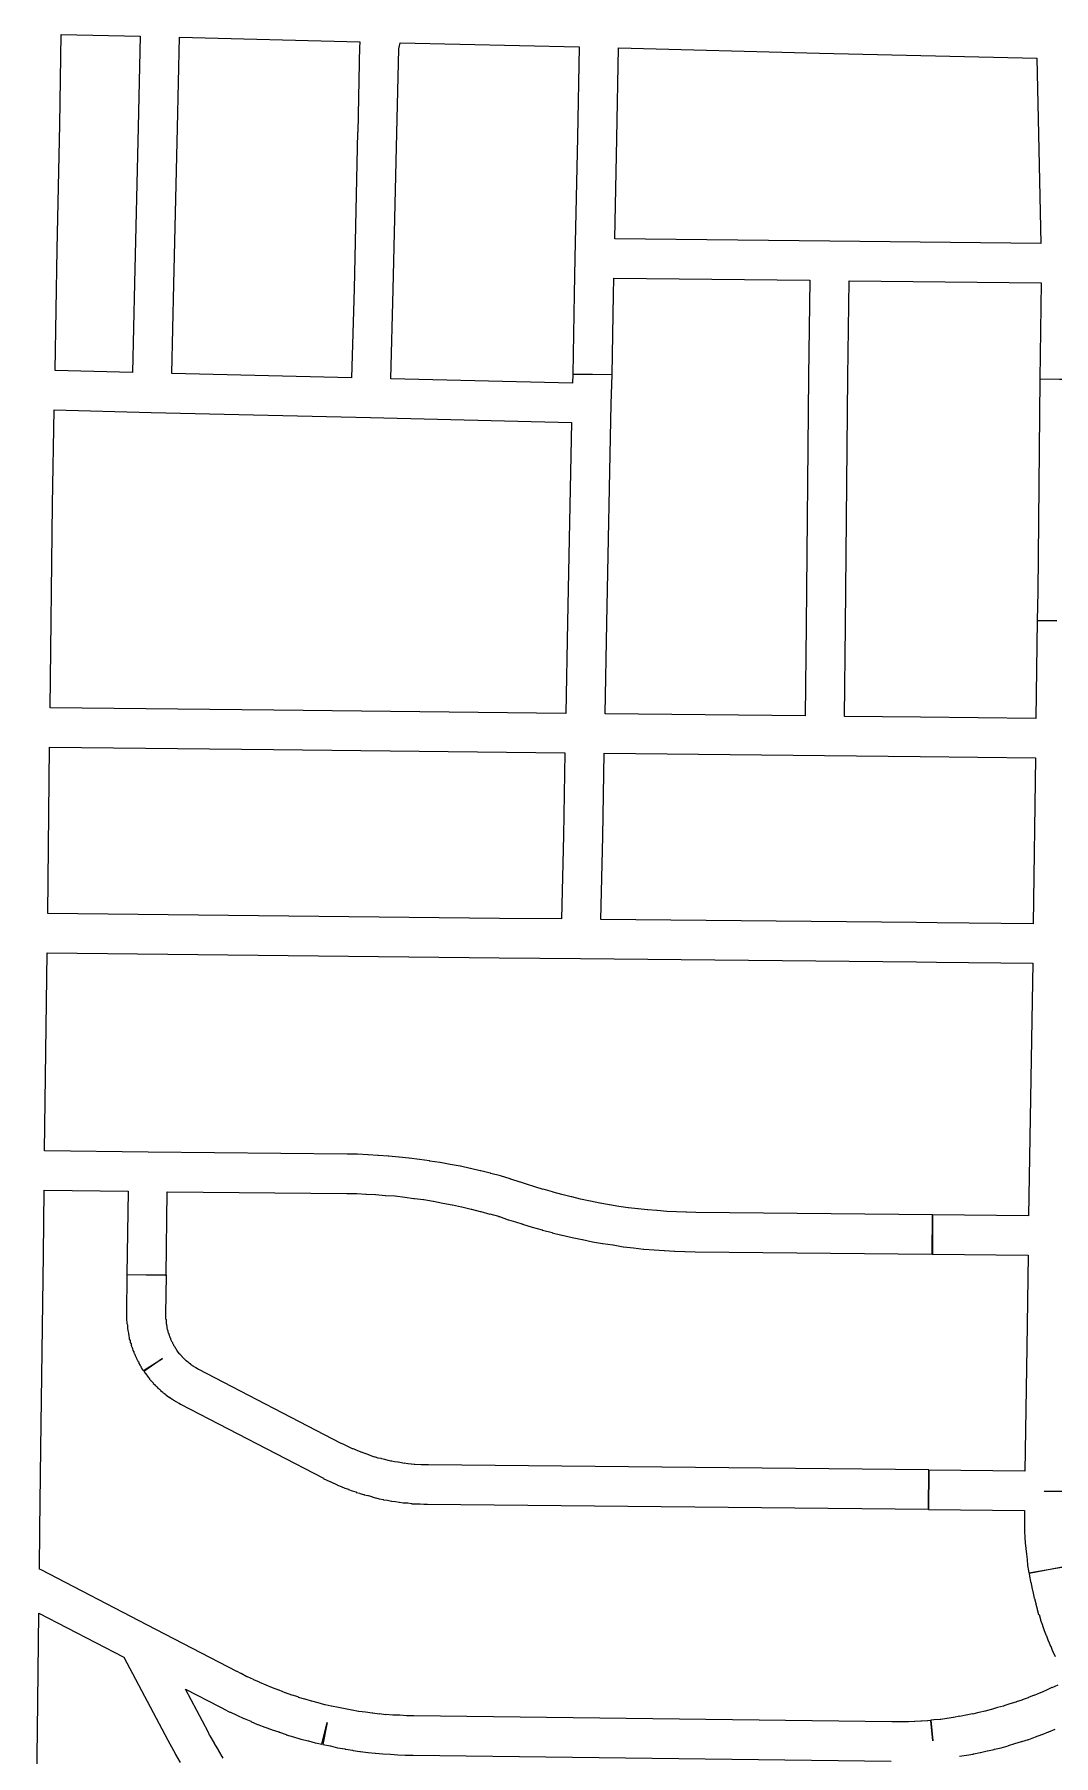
# Model space of a CAD drawing. Extents: x 0 to 1129, y 203 to 1017.
# Drawn here: x 696.22 to 725.52, y 365.07 to 414.52 of the extents above; entities that cross this region are included whole.
import ezdxf

# ---------------------------------------------------------------- set-up
doc = ezdxf.new("R2010")
doc.units = 0
doc.layers.get('0').update_dxf_attribs({"linetype": 'CONTINUOUS'})

msp = doc.modelspace()

# ---------------------------------------------------------------- linework, layer by layer
at = {"color": 1}
for points in [[(696.990111, 414.520978), (699.262, 414.471578), (699.205556, 411.861023), (699.099711, 407.373689), (699.043266, 404.805467), (696.813711, 404.861911), (696.877222, 408.3544), (696.947778, 411.931578), (696.990111, 414.520978)], [(700.390889, 414.443356), (705.576734, 414.309289), (705.569734, 414.252845), (705.562735, 414.1964), (705.513358, 411.712845), (705.506359, 411.712845), (705.407603, 407.211423), (705.337025, 404.657289), (700.172359, 404.777245), (700.228803, 407.345467), (700.334648, 411.8328), (700.390889, 414.443356)], [(706.733845, 414.281067), (711.877333, 414.161134), (711.827933, 411.557645), (711.7574, 408.1004), (711.736177, 407.056178), (711.693844, 404.763134), (712.822733, 404.749135), (712.865066, 407.042202), (712.872065, 407.514913), (718.509465, 407.458469), (718.474199, 404.692691), (718.403621, 397.545402), (718.375398, 394.941913), (712.625132, 394.998358), (712.67451, 397.601846), (712.801532, 403.909536), (712.822755, 404.742069), (711.693866, 404.763292), (711.686867, 404.502247), (706.465756, 404.629225), (706.536334, 407.190403), (706.635089, 411.68478), (706.642089, 411.68478), (706.691466, 414.104847), (706.733845, 414.281067)], [(713.006222, 414.132889), (718.784734, 413.984734), (725.035933, 413.836556), (725.092378, 411.211889), (725.148822, 408.516667), (719.081044, 408.580155), (712.900378, 408.643667), (712.956822, 411.5294), (713.006222, 414.132889)], [(719.638444, 407.443996), (725.155889, 407.387552), (725.1206, 404.621774), (726.249489, 404.607776), (726.284778, 407.373554), (737.460778, 407.253598), (739.394, 403.817554), (739.323444, 398.850443), (736.317778, 398.89982), (727.547711, 399.026843), (726.200111, 399.048066), (726.249489, 404.607844), (725.1206, 404.614843), (725.064155, 398.504709), (725.042932, 397.686265), (725.607377, 397.672266), (725.042932, 397.679266), (725.007643, 394.864088), (721.691555, 394.906444), (719.50431, 394.927667), (719.532532, 397.531178), (719.60311, 404.685489), (719.638444, 407.443996)], [(696.792556, 403.732774), (699.572444, 403.662219), (705.880111, 403.514063), (711.6586, 403.372952), (711.545711, 397.629707), (711.496333, 395.012108), (703.100222, 395.103841), (696.6726, 395.174374), (696.743178, 401.016374), (696.792556, 403.732774)], [(696.658511, 394.045553), (703.093178, 393.97502), (711.468111, 393.883286), (711.425778, 391.505553), (711.369333, 389.106664), (709.591333, 389.120888), (696.602067, 389.261999), (696.658511, 394.045553)], [(712.597, 393.869175), (718.925845, 393.805687), (721.684556, 393.777464), (724.993622, 393.735108), (724.930111, 388.965553), (722.1714, 388.993775), (721.578734, 389.000774), (712.498222, 389.092508), (712.554667, 391.477263), (712.597, 393.869175)], [(725.636299, 367.094256), (725.466966, 367.016657), (725.466966, 367.023656), (725.311743, 366.946033), (725.29052, 366.939034), (725.135321, 366.875523), (725.128321, 366.868524), (724.958988, 366.797991), (724.958988, 366.80499), (724.789655, 366.734434), (724.782656, 366.727435), (724.613322, 366.670991), (724.613322, 366.663992), (724.606323, 366.663992), (724.43699, 366.614591), (724.43699, 366.600593), (724.429991, 366.600593), (724.260657, 366.551193), (724.253658, 366.551193), (724.084325, 366.494749), (724.084325, 366.48775), (724.077326, 366.48775), (723.907993, 366.445394), (723.731615, 366.388949), (723.717617, 366.388949), (723.548283, 366.346638), (723.541284, 366.346638), (723.371951, 366.304282), (723.364952, 366.304282), (723.188574, 366.261972), (723.188574, 366.268971), (722.998063, 366.226638), (722.991064, 366.226638), (722.82173, 366.191348), (722.82173, 366.198348), (722.638263, 366.163058), (722.631264, 366.163058), (722.454887, 366.134836), (722.447888, 366.134836), (722.271487, 366.106614), (722.257489, 366.106614), (722.081089, 366.092616), (722.07409, 366.092616), (721.989423, 366.085617), (722.045868, 365.49295), (721.982379, 366.07855), (721.897712, 366.071551), (721.890713, 366.071551), (721.714313, 366.057553), (721.700315, 366.057553), (721.523937, 366.050553), (721.516938, 366.050553), (721.340538, 366.036555), (721.333539, 366.036555), (721.157161, 366.036555), (721.150162, 366.036555), (720.959673, 366.036555), (720.875007, 366.036555), (720.868008, 366.036555), (707.123785, 366.205889), (706.933297, 366.212888), (706.919073, 366.212888), (706.728584, 366.226886), (706.531028, 366.233885), (706.524029, 366.233885), (706.31943, 366.247883), (706.31943, 366.240884), (706.128918, 366.269106), (706.128918, 366.262107), (705.945496, 366.28333), (705.931272, 366.28333), (705.740784, 366.311553), (705.733785, 366.311553), (705.543296, 366.339775), (705.536297, 366.339775), (705.352875, 366.375064), (705.345876, 366.375064), (705.155387, 366.41033), (705.148388, 366.41033), (704.964943, 366.445597), (704.957944, 366.445597), (704.760389, 366.487953), (704.75339, 366.487953), (704.57699, 366.530263), (704.56999, 366.530263), (704.379479, 366.586708), (704.37248, 366.586708), (704.196102, 366.629064), (704.181878, 366.636063), (704.005501, 366.692507), (703.991503, 366.692507), (703.815102, 366.741908), (703.801104, 366.755906), (703.624704, 366.805306), (703.617705, 366.805306), (703.441327, 366.875862), (703.427329, 366.875862), (703.250929, 366.946417), (703.24393, 366.946417), (703.067552, 367.016973), (703.060553, 367.016973), (702.884153, 367.087528), (702.877154, 367.094527), (702.700776, 367.165105), (702.686552, 367.179104), (702.524286, 367.249682), (702.517287, 367.256681), (702.340909, 367.334303), (702.326911, 367.334303), (702.164644, 367.426014), (702.15042, 367.426014), (702.044598, 367.482459), (702.037599, 367.482459), (699.469377, 368.815947), (696.414333, 370.403459), (696.364932, 370.424682), (696.379156, 371.567704), (696.407379, 373.888971), (696.477912, 379.46286), (696.499135, 381.311415), (698.912135, 381.283193), (698.876846, 378.891348), (699.991646, 378.870125), (698.883913, 378.884124), (698.876913, 378.891123), (698.869914, 377.762234), (698.869914, 377.748236), (698.869914, 377.698835), (698.869914, 377.691836), (698.869914, 377.670613), (698.869914, 377.592991), (698.869914, 377.585992), (698.869914, 377.571993), (698.876913, 377.52966), (698.876913, 377.487327), (698.891137, 377.444993), (698.891137, 377.430995), (698.891137, 377.388662), (698.891137, 377.381663), (698.891137, 377.374664), (698.898137, 377.339375), (698.905136, 377.289997), (698.905136, 377.282998), (698.926359, 377.205398), (698.926359, 377.198399), (698.926359, 377.184401), (698.933358, 377.142045), (698.933358, 377.135046), (698.947582, 377.057423), (698.947582, 377.043425), (698.947582, 377.036426), (698.968805, 376.994093), (698.968805, 376.987094), (698.975804, 376.951804), (698.975804, 376.937806), (698.997027, 376.90254), (698.997027, 376.895541), (698.997027, 376.888542), (699.004026, 376.853275), (699.011025, 376.846276), (699.011025, 376.832052), (699.018025, 376.796785), (699.032249, 376.789786), (699.039248, 376.761564), (699.039248, 376.754565), (699.046247, 376.719276), (699.053246, 376.712277), (699.053246, 376.705278), (699.074469, 376.669989), (699.074469, 376.66299), (699.074469, 376.648991), (699.088693, 376.613702), (699.102691, 376.606703), (699.102691, 376.599704), (699.116915, 376.564438), (699.152182, 376.486815), (699.152182, 376.472817), (699.173405, 376.437528), (699.180404, 376.430529), (699.194402, 376.395262), (699.194402, 376.388263), (699.2084, 376.388263), (699.222399, 376.352974), (699.222399, 376.345975), (699.222399, 376.331977), (699.250621, 376.296688), (699.250621, 376.289689), (699.278843, 376.254422), (699.278843, 376.247423), (699.292841, 376.219201), (699.29984, 376.212202), (699.306839, 376.183979), (699.320838, 376.17698), (699.327837, 376.155757), (699.342061, 376.141759), (699.356059, 376.13476), (699.906415, 376.480493), (699.363126, 376.099471), (699.412503, 376.050093), (699.412503, 376.043094), (699.419503, 376.036095), (699.490058, 375.937317), (699.497057, 375.930318), (699.525279, 375.895052), (699.532279, 375.881053), (699.539278, 375.874054), (699.5675, 375.845832), (699.5675, 375.838833), (699.574499, 375.838833), (699.602721, 375.803566), (699.630943, 375.775344), (699.637943, 375.768345), (699.637943, 375.761346), (699.666165, 375.740123), (699.673164, 375.733124), (699.687162, 375.704902), (699.70116, 375.697902), (699.708159, 375.690903), (699.743426, 375.662681), (699.771648, 375.627392), (699.778647, 375.627392), (699.80687, 375.59917), (699.813869, 375.592171), (699.849158, 375.563948), (699.849158, 375.556949), (699.912646, 375.507549), (699.919646, 375.493551), (699.954935, 375.472328), (699.961934, 375.45833), (699.968933, 375.45833), (700.032422, 375.408952), (700.039421, 375.408952), (700.039421, 375.401953), (700.07471, 375.38073), (700.07471, 375.373731), (700.088708, 375.373731), (700.123997, 375.345508), (700.130996, 375.345508), (700.137995, 375.338509), (700.166217, 375.317286), (700.173217, 375.310287), (700.201439, 375.296289), (700.208438, 375.296289), (700.215437, 375.282065), (700.243659, 375.268067), (700.250658, 375.261068), (700.285925, 375.239844), (700.300149, 375.232845), (700.370682, 375.197556), (700.377681, 375.190557), (700.38468, 375.190557), (700.419946, 375.169334), (704.533347, 373.038579), (704.540346, 373.024355), (704.610901, 372.989088), (704.709679, 372.946755), (704.716678, 372.939756), (704.815479, 372.897445), (704.822478, 372.897445), (704.921255, 372.848045), (704.928255, 372.841046), (705.034077, 372.79869), (705.041076, 372.79869), (705.139831, 372.756379), (705.14683, 372.756379), (705.245608, 372.72109), (705.252607, 372.714091), (705.358452, 372.678825), (705.464296, 372.643558), (705.471295, 372.629334), (705.57714, 372.608111), (705.57714, 372.594113), (705.682962, 372.57289), (705.69696, 372.57289), (705.69696, 372.558891), (705.802805, 372.537668), (705.809804, 372.537668), (705.915649, 372.509446), (705.915649, 372.502447), (705.922648, 372.502447), (706.028492, 372.474225), (706.035491, 372.474225), (706.134269, 372.446002), (706.141268, 372.446002), (706.24709, 372.424779), (706.254089, 372.41778), (706.268088, 372.41778), (706.373932, 372.403556), (706.479777, 372.382333), (706.486776, 372.382333), (706.493775, 372.382333), (706.59962, 372.368335), (706.705464, 372.347112), (706.712463, 372.347112), (706.818308, 372.333114), (706.832306, 372.333114), (706.839305, 372.333114), (706.945127, 372.326114), (706.952127, 372.326114), (707.057949, 372.312116), (707.064948, 372.305117), (707.078946, 372.305117), (707.290613, 372.298118), (707.297612, 372.298118), (707.304611, 372.298118), (707.410455, 372.291119), (707.516278, 372.291119), (707.523277, 372.291119), (721.91661, 372.150008), (721.930608, 373.271852), (721.930608, 373.278852), (707.551409, 373.419963), (707.544409, 373.419963), (707.445632, 373.419963), (707.438633, 373.419963), (707.36101, 373.426962), (707.339787, 373.426962), (707.156365, 373.433961), (707.135142, 373.433961), (707.05752, 373.44096), (707.050521, 373.44096), (706.95881, 373.454958), (706.95181, 373.454958), (706.853033, 373.468956), (706.853033, 373.461957), (706.768366, 373.475956), (706.676655, 373.497179), (706.662431, 373.497179), (706.57072, 373.511177), (706.493098, 373.5324), (706.464876, 373.5324), (706.387276, 373.546624), (706.288498, 373.574846), (706.281499, 373.574846), (706.203876, 373.596069), (706.182653, 373.603068), (706.105054, 373.617067), (706.098054, 373.617067), (706.020455, 373.645289), (706.006456, 373.645289), (705.92179, 373.673511), (705.914791, 373.673511), (705.830124, 373.7088), (705.823125, 373.7088), (705.738458, 373.744089), (705.738458, 373.73709), (705.646725, 373.772379), (705.639726, 373.779378), (705.562103, 373.807601), (705.548105, 373.8146), (705.470482, 373.842822), (705.463483, 373.849821), (705.385861, 373.878043), (705.364638, 373.885042), (705.287038, 373.920309), (705.209438, 373.955575), (705.209438, 373.962574), (705.110638, 374.004908), (705.047149, 374.03313), (705.04015, 374.040129), (700.947928, 376.163863), (700.940929, 376.163863), (700.919706, 376.177861), (700.912706, 376.18486), (700.863329, 376.213082), (700.849105, 376.220081), (700.835107, 376.22708), (700.828108, 376.22708), (700.814109, 376.234079), (700.800111, 376.248078), (700.793112, 376.255077), (700.779114, 376.262076), (700.76489, 376.269075), (700.743667, 376.283299), (700.736668, 376.290298), (700.729668, 376.297297), (700.722669, 376.304296), (700.708445, 376.318295), (700.666135, 376.339518), (700.651911, 376.360741), (700.637912, 376.36774), (700.595556, 376.403006), (700.588557, 376.410006), (700.574559, 376.42423), (700.560561, 376.431229), (700.553562, 376.438228), (700.553562, 376.445227), (700.546563, 376.445227), (700.51834, 376.473449), (700.490118, 376.501671), (700.483119, 376.50867), (700.483119, 376.51567), (700.469121, 376.529668), (700.454897, 376.543666), (700.440899, 376.564889), (700.419676, 376.578887), (700.412676, 376.585886), (700.405677, 376.592886), (700.384454, 376.614109), (700.384454, 376.621108), (700.335054, 376.691641), (700.313831, 376.712864), (700.306832, 376.734087), (700.299833, 376.741086), (700.292834, 376.741086), (700.292834, 376.748085), (700.285834, 376.755084), (700.271836, 376.783306), (700.264837, 376.790306), (700.264837, 376.804304), (700.243614, 376.825527), (700.236615, 376.839525), (700.229616, 376.853523), (700.229616, 376.860522), (700.215618, 376.881746), (700.208618, 376.888745), (700.201619, 376.909968), (700.201619, 376.916967), (700.19462, 376.931191), (700.180622, 376.945189), (700.173623, 376.966412), (700.166624, 376.966412), (700.145401, 377.022857), (700.145401, 377.029856), (700.138402, 377.051079), (700.131402, 377.058078), (700.124403, 377.072302), (700.124403, 377.079301), (700.124403, 377.093299), (700.110405, 377.107298), (700.103406, 377.128521), (700.103406, 377.13552), (700.096407, 377.163742), (700.089408, 377.170741), (700.089408, 377.184965), (700.07541, 377.206188), (700.07541, 377.213187), (700.06841, 377.23441), (700.061411, 377.248409), (700.06841, 377.248409), (700.061411, 377.276631), (700.054412, 377.28363), (700.054412, 377.290629), (700.047413, 377.311852), (700.033189, 377.361252), (700.033189, 377.375251), (700.02619, 377.389249), (700.033189, 377.389249), (700.02619, 377.452738), (700.019191, 377.466962), (700.019191, 377.488185), (700.019191, 377.495184), (700.012192, 377.516407), (700.012192, 377.530405), (700.012192, 377.537404), (700.012192, 377.558627), (700.012192, 377.58685), (699.998194, 377.608073), (699.998194, 377.622071), (699.998194, 377.636295), (699.998194, 377.657518), (699.998194, 377.699851), (699.998194, 377.71385), (699.998194, 377.742072), (699.998194, 377.749071), (700.012192, 378.870893), (700.005193, 378.870893), (700.040482, 381.269782), (705.198082, 381.220404), (705.205081, 381.220404), (705.466148, 381.220404), (705.487371, 381.220404), (705.748438, 381.199181), (705.762436, 381.199181), (706.023503, 381.192182), (706.030502, 381.192182), (706.305657, 381.16396), (706.312656, 381.16396), (706.580745, 381.149736), (706.587744, 381.149736), (706.862899, 381.114469), (706.869898, 381.114469), (707.130965, 381.079203), (707.144963, 381.079203), (707.40603, 381.043914), (707.413029, 381.043914), (707.681118, 380.994536), (707.688117, 380.994536), (707.956228, 380.945136), (707.963227, 380.945136), (708.224294, 380.888692), (708.238292, 380.888692), (708.499337, 380.839291), (708.506336, 380.839291), (708.774447, 380.768758), (708.781446, 380.768758), (709.035446, 380.705247), (709.04967, 380.705247), (709.310714, 380.627647), (709.310714, 380.634646), (709.564714, 380.564091), (709.564714, 380.557092), (709.585937, 380.557092), (709.839937, 380.465381), (709.846936, 380.465381), (710.044492, 380.408936), (710.235003, 380.345448), (710.249001, 380.345448), (710.249001, 380.338449), (710.531224, 380.253782), (710.813446, 380.176182), (710.813446, 380.169183), (710.820445, 380.169183), (711.102667, 380.098627), (711.102667, 380.091628), (711.384889, 380.02105), (711.391889, 380.02105), (711.674111, 379.957561), (711.68111, 379.957561), (711.68111, 379.950562), (711.963332, 379.894118), (711.97733, 379.894118), (712.259553, 379.830607), (712.266552, 379.830607), (712.548774, 379.781229), (712.555773, 379.781229), (712.562772, 379.781229), (712.844994, 379.738873), (712.859218, 379.738873), (713.141441, 379.689495), (713.14844, 379.689495), (713.437706, 379.654206), (713.444705, 379.654206), (713.726927, 379.61894), (713.733927, 379.61894), (714.030237, 379.597717), (714.037236, 379.597717), (714.326526, 379.576494), (714.333525, 379.576494), (714.615747, 379.562495), (714.629745, 379.562495), (714.919034, 379.548497), (714.926033, 379.548497), (715.2153, 379.541498), (722.023922, 379.478009), (722.03792, 380.606898), (715.236365, 380.670387), (715.229366, 380.670387), (714.961232, 380.677386), (714.947234, 380.677386), (714.6791, 380.691384), (714.672101, 380.691384), (714.396923, 380.705383), (714.121768, 380.726606), (714.114769, 380.726606), (713.853724, 380.747829), (713.839726, 380.747829), (713.571615, 380.776051), (713.564616, 380.776051), (713.296482, 380.811318), (713.289483, 380.811318), (713.021372, 380.846607), (713.014373, 380.846607), (712.753329, 380.88894), (712.73933, 380.88894), (712.478263, 380.945384), (712.471264, 380.945384), (712.203153, 380.994785), (712.196154, 380.994785), (711.920999, 381.058273), (711.920999, 381.051274), (711.666999, 381.121807), (711.645776, 381.121807), (711.384709, 381.192385), (711.384709, 381.185386), (711.130709, 381.255942), (711.109486, 381.262941), (710.848419, 381.340563), (710.848419, 381.333564), (710.580308, 381.418231), (710.389796, 381.481719), (710.192241, 381.545208), (710.185242, 381.545208), (709.910064, 381.629875), (709.903065, 381.629875), (709.896066, 381.644099), (709.620888, 381.721699), (709.613889, 381.721699), (709.338711, 381.792254), (709.331711, 381.799253), (709.317487, 381.799253), (709.049399, 381.869831), (709.035175, 381.869831), (708.752953, 381.93332), (708.745954, 381.940319), (708.463731, 382.003831), (708.456732, 382.003831), (708.17451, 382.053208), (708.167511, 382.053208), (707.885289, 382.109653), (707.87129, 382.109653), (707.582024, 382.152009), (707.575025, 382.159008), (707.292803, 382.194274), (707.285804, 382.194274), (706.989493, 382.229563), (706.982494, 382.229563), (706.700271, 382.264852), (706.693272, 382.264852), (706.404006, 382.293074), (706.390008, 382.293074), (706.107785, 382.314298), (706.100786, 382.314298), (706.093787, 382.314298), (705.811565, 382.328296), (705.804566, 382.328296), (705.50821, 382.349519), (705.501211, 382.349519), (705.211944, 382.349519), (699.489878, 382.405963), (696.512433, 382.44123), (696.587933, 388.133268)], [(696.587933, 388.133268), (709.577222, 387.992157), (711.919667, 387.970934), (721.571667, 387.872156), (722.150222, 387.865157), (724.916, 387.836935), (724.887778, 386.200046), (724.796067, 380.57678), (722.037333, 380.605002), (722.030334, 379.476113), (724.781978, 379.447891), (724.746712, 376.795002), (724.690267, 373.239002), (721.931534, 373.267224), (721.924535, 372.138335), (724.676201, 372.110113), (724.676201, 371.997224), (724.676201, 371.990225), (724.676201, 371.983226), (724.676201, 371.820959), (724.676201, 371.81396), (724.683201, 371.665782), (724.683201, 371.658783), (724.683201, 371.503561), (724.683201, 371.496562), (724.6902, 371.348406), (724.6902, 371.341407), (724.6902, 371.327183), (724.697199, 371.179028), (724.697199, 371.172029), (724.718422, 371.023851), (724.718422, 371.009853), (724.73242, 370.861697), (724.73242, 370.854698), (724.753643, 370.70652), (724.753643, 370.692522), (724.767867, 370.544344), (724.767867, 370.537345), (724.767867, 370.530346), (724.796089, 370.375124), (724.796089, 370.368124), (724.803089, 370.318747), (725.917866, 370.509236)], [(725.812202, 372.660537), (725.247758, 372.660537), (725.254757, 372.667536), (725.812157, 372.660537)], [(725.919018, 370.508174), (724.811284, 370.303575), (724.825508, 370.218908), (724.85373, 370.070753), (724.85373, 370.056529), (724.86073, 370.049529), (724.888952, 369.908418), (724.888952, 369.901419), (724.888952, 369.89442), (724.924218, 369.739198), (724.959507, 369.591042), (724.966506, 369.584043), (725.001773, 369.435865), (725.001773, 369.421867), (725.044106, 369.280756), (725.044106, 369.273757), (725.044106, 369.266758), (725.08644, 369.125647), (725.08644, 369.118648), (725.100438, 369.118648), (725.142771, 368.977537), (725.142771, 368.963538), (725.192171, 368.81536), (725.192171, 368.808361), (725.248616, 368.66725), (725.248616, 368.660251), (725.297993, 368.51914), (725.311992, 368.504916), (725.361392, 368.363805), (725.361392, 368.356806), (725.368391, 368.356806), (725.424835, 368.215695), (725.431834, 368.208695), (725.488279, 368.067584), (725.495278, 368.067584), (725.495278, 368.060585), (725.558789, 367.919474)], [(696.220073, 359.53831), (696.30474, 365.775421), (696.347096, 369.162087), (698.788296, 367.899154), (700.058296, 365.514354), (700.21354, 365.218043), (700.277029, 365.105154), (700.277029, 365.098155), (700.411096, 364.86531)], [(701.64741, 364.991791), (701.52041, 365.203435), (701.52041, 365.210434), (701.400477, 365.415057), (701.393478, 365.422056), (701.273522, 365.633722), (701.266523, 365.640722), (701.217123, 365.746544), (701.054856, 366.056988), (700.560967, 366.981255), (701.527567, 366.480321), (701.647523, 366.41681), (701.654522, 366.409811), (701.837944, 366.3181), (701.852168, 366.3181), (702.03559, 366.233433), (702.042589, 366.226434), (702.240144, 366.134701), (702.247143, 366.134701), (702.437632, 366.057101), (702.437632, 366.050102), (702.635188, 365.965435), (702.642187, 365.965435), (702.839742, 365.887835), (702.846742, 365.887835), (703.037253, 365.81728), (703.051251, 365.810281), (703.05825, 365.810281), (703.248739, 365.746769), (703.248739, 365.73977), (703.262963, 365.73977), (703.453452, 365.676282), (703.460451, 365.676282), (703.460451, 365.669282), (703.66505, 365.605771), (703.67205, 365.605771), (703.876672, 365.54226), (703.883671, 365.54226), (704.088271, 365.492882), (704.09527, 365.492882), (704.292826, 365.436438), (704.299825, 365.436438), (704.483269, 365.394105), (704.638491, 366.014993), (704.511491, 365.38706), (704.51849, 365.38706), (704.723113, 365.344704), (704.730112, 365.344704), (704.934712, 365.295327), (704.941711, 365.295327), (705.146333, 365.260038), (705.153332, 365.253039), (705.167331, 365.253039), (705.364886, 365.224816), (705.37911, 365.217817), (705.576666, 365.189595), (705.590664, 365.189595), (705.802353, 365.161373), (705.809352, 365.161373), (706.013952, 365.14015), (706.020951, 365.14015), (706.232618, 365.118927), (706.239617, 365.118927), (706.451306, 365.104928), (706.458305, 365.104928), (706.662905, 365.090704), (706.669904, 365.090704), (706.881571, 365.083705), (706.895569, 365.083705), (707.107236, 365.076706), (720.851458, 364.907373)], [(722.81227, 365.048484), (723.009826, 365.076706), (723.016825, 365.076706), (723.200247, 365.111973), (723.207246, 365.118972), (723.221244, 365.118972), (723.404689, 365.154261), (723.411688, 365.154261), (723.609243, 365.203638), (723.616242, 365.203638), (723.806754, 365.245994), (723.806754, 365.252993), (723.820752, 365.252993), (724.004219, 365.295327), (724.011218, 365.295327), (724.208774, 365.351771), (724.215773, 365.35877), (724.39924, 365.415215), (724.406239, 365.415215), (724.59675, 365.471659), (724.603749, 365.471659), (724.794261, 365.535148), (724.808259, 365.535148), (724.991726, 365.605703), (724.998725, 365.605703), (725.175103, 365.676259), (725.182102, 365.676259), (725.189101, 365.676259), (725.365478, 365.753881), (725.379477, 365.753881), (725.562921, 365.824414)]]:
    msp.add_lwpolyline(points, dxfattribs=at)

doc.saveas('drawing.dxf')
